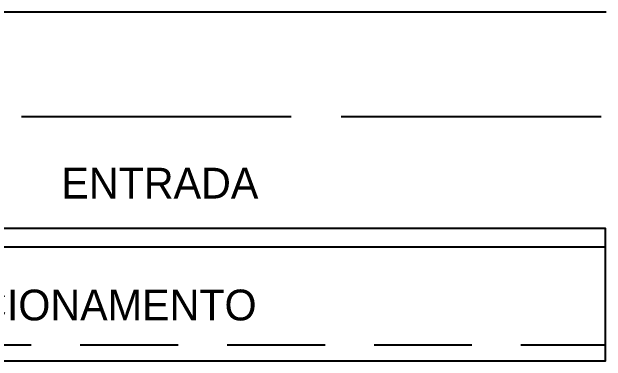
# Model space of a CAD drawing. Header units: millimetres. Extents: x 686.5 to 717.1, y 236.1 to 261.6.
# Drawn here: x 697.87 to 717.14, y 250.3 to 261.64 of the extents above; entities that cross this region are included whole.
import ezdxf

# ---------------------------------------------------------------- set-up
doc = ezdxf.new("R2010")
doc.units = ezdxf.units.MM
doc.layers.add('LETREROS', color=31, linetype='Continuous')

msp = doc.modelspace()

# ---------------------------------------------------------------- hatches: boundary and pattern name
h = msp.add_hatch()
h.set_pattern_fill('BRASS', color=1, style=0)
h.paths.add_polyline_path([(687.979, 254.614), (717.113, 254.614), (717.113, 250.297), (687.979, 250.297)])

# ---------------------------------------------------------------- linework, layer by layer
for p, q in [((686.755, 261.639), (717.14, 261.639)), ((698.18, 258.244), (706.931, 258.244)), ((708.551, 258.244), (716.978, 258.244))]:
    msp.add_line(p, q)
at = {"color": 1}
msp.add_lwpolyline([(687.979, 254.614), (717.113, 254.614), (717.113, 250.297), (687.979, 250.297)], close=True, dxfattribs=at)

# ---------------------------------------------------------------- texts
at = {"insert": (702.671, 258.244), "char_height": 1, "width": 8.9818, "attachment_point": 2}
msp.add_mtext('\\P{\\C2;ENTRADA}', dxfattribs=at)
at = {"layer": 'LETREROS', "color": 1}
msp.add_text('ESTACIONAMENTO', height=1, dxfattribs=at).set_placement((693.252, 251.62))

doc.saveas('drawing.dxf')
